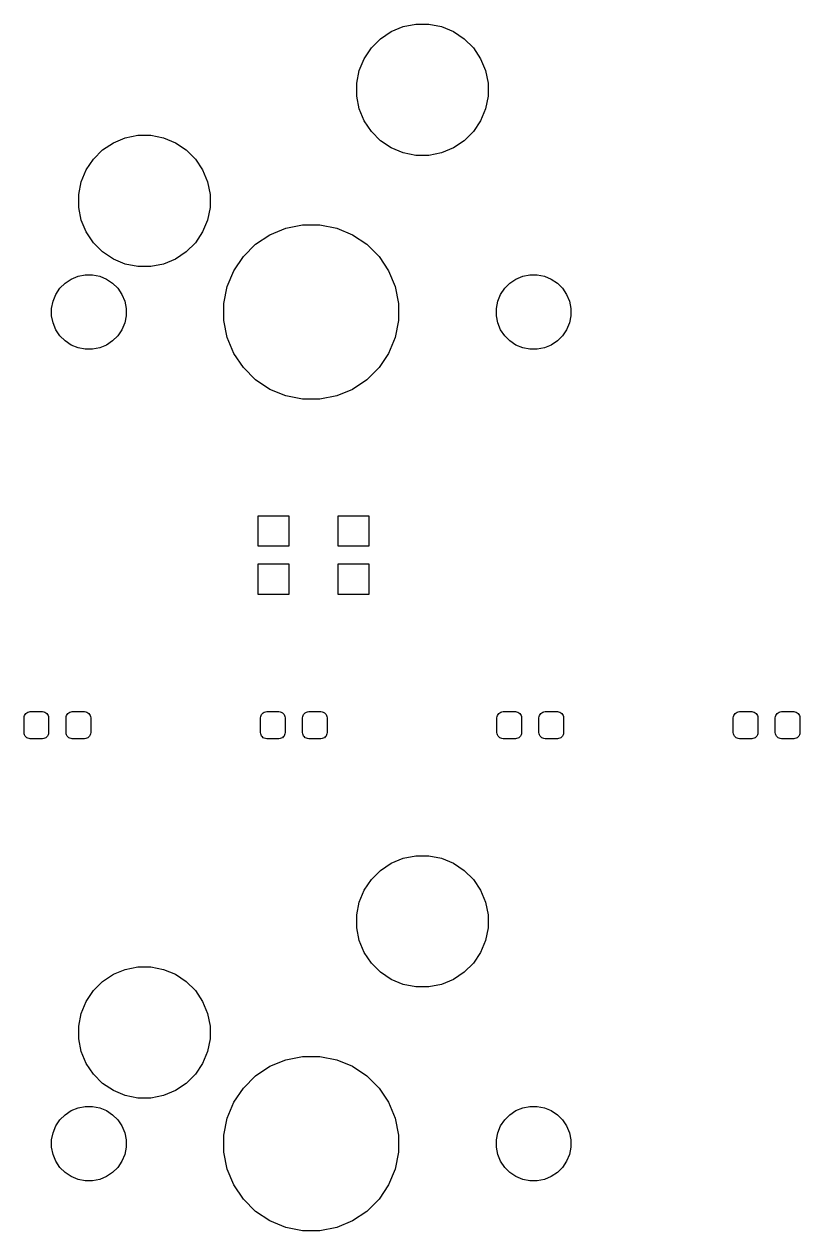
# Model space of a CAD drawing. Extents: x 1.3 to 14.8, y -4.8 to -0.1.
# Drawn here: x 9.582 to 10.28, y -1.562 to -0.476 of the extents above; entities that cross this region are included whole.
import ezdxf

# ---------------------------------------------------------------- set-up
doc = ezdxf.new("R2010")
doc.units = 0
doc.header["$MEASUREMENT"] = 0
doc.layers.add('BLACK', color=7, linetype='CONTINUOUS')

msp = doc.modelspace()

# ---------------------------------------------------------------- linework, layer by layer
at = {"layer": 'BLACK', "linetype": 'CONTINUOUS'}
for p, q in [((9.92277, -0.478214), (9.93418, -0.475945)), ((9.93418, -0.475945), (9.94582, -0.475945)), ((9.94582, -0.475945), (9.95723, -0.478214)), ((9.90235, -0.489129), (9.91203, -0.482666)), ((9.91203, -0.482666), (9.92277, -0.478214)), ((9.95723, -0.478214), (9.96797, -0.482666)), ((9.96797, -0.482666), (9.97765, -0.489129)), ((9.88767, -0.507027), (9.89413, -0.497355)), ((9.89413, -0.497355), (9.90235, -0.489129)), ((9.97765, -0.489129), (9.98587, -0.497355)), ((9.98587, -0.497355), (9.99233, -0.507027)), ((9.88321, -0.517774), (9.88767, -0.507027)), ((9.99233, -0.507027), (9.99679, -0.517774)), ((9.88094, -0.529184), (9.88321, -0.517774)), ((9.99679, -0.517774), (9.99906, -0.529184)), ((9.88094, -0.540816), (9.88094, -0.529184)), ((9.99906, -0.529184), (9.99906, -0.540816)), ((9.88321, -0.552226), (9.88094, -0.540816)), ((9.99906, -0.540816), (9.99679, -0.552226)), ((9.88767, -0.562973), (9.88321, -0.552226)), ((9.99679, -0.552226), (9.99233, -0.562973)), ((9.89413, -0.572645), (9.88767, -0.562973)), ((9.99233, -0.562973), (9.98587, -0.572645)), ((9.90235, -0.580871), (9.89413, -0.572645)), ((9.98587, -0.572645), (9.97765, -0.580871)), ((9.65235, -0.589129), (9.66203, -0.582666)), ((9.66203, -0.582666), (9.67277, -0.578214)), ((9.67277, -0.578214), (9.68418, -0.575945)), ((9.68418, -0.575945), (9.69582, -0.575945)), ((9.69582, -0.575945), (9.70723, -0.578214)), ((9.70723, -0.578214), (9.71797, -0.582666)), ((9.71797, -0.582666), (9.72765, -0.589129)), ((9.91203, -0.587334), (9.90235, -0.580871)), ((9.97765, -0.580871), (9.96797, -0.587334)), ((9.64413, -0.597355), (9.65235, -0.589129)), ((9.72765, -0.589129), (9.73587, -0.597355)), ((9.92277, -0.591786), (9.91203, -0.587334)), ((9.93418, -0.594055), (9.92277, -0.591786)), ((9.94582, -0.594055), (9.93418, -0.594055)), ((9.95723, -0.591786), (9.94582, -0.594055)), ((9.96797, -0.587334), (9.95723, -0.591786)), ((9.63321, -0.617774), (9.63767, -0.607027)), ((9.63767, -0.607027), (9.64413, -0.597355)), ((9.73587, -0.597355), (9.74233, -0.607027)), ((9.74233, -0.607027), (9.74679, -0.617774)), ((9.63094, -0.629184), (9.63321, -0.617774)), ((9.74679, -0.617774), (9.74906, -0.629184)), ((9.63094, -0.640816), (9.63094, -0.629184)), ((9.74906, -0.629184), (9.74906, -0.640816)), ((9.63321, -0.652226), (9.63094, -0.640816)), ((9.74906, -0.640816), (9.74679, -0.652226)), ((9.63767, -0.662973), (9.63321, -0.652226)), ((9.74679, -0.652226), (9.74233, -0.662973)), ((9.80282, -0.665434), (9.8171, -0.659517)), ((9.8171, -0.659517), (9.83227, -0.6565)), ((9.83227, -0.6565), (9.84773, -0.6565)), ((9.84773, -0.6565), (9.8629, -0.659517)), ((9.8629, -0.659517), (9.87718, -0.665434)), ((9.64413, -0.672645), (9.63767, -0.662973)), ((9.65235, -0.680871), (9.64413, -0.672645)), ((9.73587, -0.672645), (9.72765, -0.680871)), ((9.74233, -0.662973), (9.73587, -0.672645)), ((9.78996, -0.674025), (9.80282, -0.665434)), ((9.87718, -0.665434), (9.89004, -0.674025)), ((9.66203, -0.687334), (9.65235, -0.680871)), ((9.72765, -0.680871), (9.71797, -0.687334)), ((9.77903, -0.684959), (9.78996, -0.674025)), ((9.89004, -0.674025), (9.90097, -0.684959)), ((9.67277, -0.691786), (9.66203, -0.687334)), ((9.68418, -0.694055), (9.67277, -0.691786)), ((9.69582, -0.694055), (9.68418, -0.694055)), ((9.70723, -0.691786), (9.69582, -0.694055)), ((9.71797, -0.687334), (9.70723, -0.691786)), ((9.77043, -0.697816), (9.77903, -0.684959)), ((9.90097, -0.684959), (9.90957, -0.697816)), ((9.61864, -0.708979), (9.62413, -0.705313)), ((9.62413, -0.705313), (9.63023, -0.702787)), ((9.63023, -0.702787), (9.6367, -0.7015)), ((9.6367, -0.7015), (9.6433, -0.7015)), ((9.6433, -0.7015), (9.64977, -0.702787)), ((9.64977, -0.702787), (9.65587, -0.705313)), ((9.65587, -0.705313), (9.66136, -0.708979)), ((9.76452, -0.712102), (9.77043, -0.697816)), ((9.90957, -0.697816), (9.91548, -0.712102)), ((10.0186, -0.708979), (10.0241, -0.705313)), ((10.0241, -0.705313), (10.0302, -0.702787)), ((10.0302, -0.702787), (10.0367, -0.7015)), ((10.0367, -0.7015), (10.0433, -0.7015)), ((10.0433, -0.7015), (10.0498, -0.702787)), ((10.0498, -0.702787), (10.0559, -0.705313)), ((10.0559, -0.705313), (10.0614, -0.708979)), ((9.61031, -0.719132), (9.61398, -0.713645)), ((9.61398, -0.713645), (9.61864, -0.708979)), ((9.66136, -0.708979), (9.66602, -0.713645)), ((9.66602, -0.713645), (9.66969, -0.719132)), ((9.7615, -0.727268), (9.76452, -0.712102)), ((9.91548, -0.712102), (9.9185, -0.727268)), ((10.0103, -0.719132), (10.014, -0.713645)), ((10.014, -0.713645), (10.0186, -0.708979)), ((10.0614, -0.708979), (10.066, -0.713645)), ((10.066, -0.713645), (10.0697, -0.719132)), ((9.6065, -0.731701), (9.60779, -0.725228)), ((9.60779, -0.725228), (9.61031, -0.719132)), ((9.66969, -0.719132), (9.67221, -0.725228)), ((9.67221, -0.725228), (9.6735, -0.731701)), ((9.7615, -0.742732), (9.7615, -0.727268)), ((9.9185, -0.727268), (9.9185, -0.742732)), ((10.0065, -0.731701), (10.0078, -0.725228)), ((10.0078, -0.725228), (10.0103, -0.719132)), ((10.0697, -0.719132), (10.0722, -0.725228)), ((10.0722, -0.725228), (10.0735, -0.731701)), ((9.6065, -0.738299), (9.6065, -0.731701)), ((9.60779, -0.744772), (9.6065, -0.738299)), ((9.6735, -0.738299), (9.67221, -0.744772)), ((9.6735, -0.731701), (9.6735, -0.738299)), ((10.0065, -0.738299), (10.0065, -0.731701)), ((10.0078, -0.744772), (10.0065, -0.738299)), ((10.0735, -0.738299), (10.0722, -0.744772)), ((10.0735, -0.731701), (10.0735, -0.738299)), ((9.61031, -0.750868), (9.60779, -0.744772)), ((9.67221, -0.744772), (9.66969, -0.750868)), ((9.76452, -0.757898), (9.7615, -0.742732)), ((9.9185, -0.742732), (9.91548, -0.757898)), ((10.0103, -0.750868), (10.0078, -0.744772)), ((10.0722, -0.744772), (10.0697, -0.750868)), ((9.61398, -0.756355), (9.61031, -0.750868)), ((9.61864, -0.761021), (9.61398, -0.756355)), ((9.66602, -0.756355), (9.66136, -0.761021)), ((9.66969, -0.750868), (9.66602, -0.756355)), ((9.77043, -0.772184), (9.76452, -0.757898)), ((9.91548, -0.757898), (9.90957, -0.772184)), ((10.014, -0.756355), (10.0103, -0.750868)), ((10.0186, -0.761021), (10.014, -0.756355)), ((10.066, -0.756355), (10.0614, -0.761021)), ((10.0697, -0.750868), (10.066, -0.756355)), ((9.62413, -0.764687), (9.61864, -0.761021)), ((9.63023, -0.767213), (9.62413, -0.764687)), ((9.6367, -0.7685), (9.63023, -0.767213)), ((9.6433, -0.7685), (9.6367, -0.7685)), ((9.64977, -0.767213), (9.6433, -0.7685)), ((9.65587, -0.764687), (9.64977, -0.767213)), ((9.66136, -0.761021), (9.65587, -0.764687)), ((10.0241, -0.764687), (10.0186, -0.761021)), ((10.0302, -0.767213), (10.0241, -0.764687)), ((10.0367, -0.7685), (10.0302, -0.767213)), ((10.0433, -0.7685), (10.0367, -0.7685)), ((10.0498, -0.767213), (10.0433, -0.7685)), ((10.0559, -0.764687), (10.0498, -0.767213)), ((10.0614, -0.761021), (10.0559, -0.764687)), ((9.77903, -0.785041), (9.77043, -0.772184)), ((9.90957, -0.772184), (9.90097, -0.785041)), ((9.78996, -0.795975), (9.77903, -0.785041)), ((9.90097, -0.785041), (9.89004, -0.795975)), ((9.80282, -0.804566), (9.78996, -0.795975)), ((9.89004, -0.795975), (9.87718, -0.804566)), ((9.8171, -0.810483), (9.80282, -0.804566)), ((9.83227, -0.8135), (9.8171, -0.810483)), ((9.84773, -0.8135), (9.83227, -0.8135)), ((9.8629, -0.810483), (9.84773, -0.8135)), ((9.87718, -0.804566), (9.8629, -0.810483)), ((9.7922, -0.94578), (9.7922, -0.91822)), ((9.7922, -0.91822), (9.81976, -0.91822)), ((9.81976, -0.91822), (9.81976, -0.94578)), ((9.86425, -0.94578), (9.86425, -0.91822)), ((9.86425, -0.91822), (9.89181, -0.91822)), ((9.89181, -0.91822), (9.89181, -0.94578)), ((9.81976, -0.94578), (9.7922, -0.94578)), ((9.89181, -0.94578), (9.86425, -0.94578)), ((9.7922, -0.989087), (9.7922, -0.961528)), ((9.7922, -0.961528), (9.81976, -0.961528)), ((9.81976, -0.961528), (9.81976, -0.989087)), ((9.86425, -0.989087), (9.86425, -0.961528)), ((9.86425, -0.961528), (9.89181, -0.961528)), ((9.89181, -0.961528), (9.89181, -0.989087)), ((9.81976, -0.989087), (9.7922, -0.989087)), ((9.89181, -0.989087), (9.86425, -0.989087)), ((9.5827, -1.09699), (9.58339, -1.09615)), ((9.58339, -1.09615), (9.58422, -1.09547)), ((9.58422, -1.09547), (9.58517, -1.09496)), ((9.58517, -1.09496), (9.58621, -1.09465)), ((9.58621, -1.09465), (9.58728, -1.09454)), ((9.58728, -1.09454), (9.59831, -1.09454)), ((9.59831, -1.09454), (9.59938, -1.09465)), ((9.59938, -1.09465), (9.60042, -1.09496)), ((9.60042, -1.09496), (9.60137, -1.09547)), ((9.60137, -1.09547), (9.6022, -1.09615)), ((9.6022, -1.09615), (9.60289, -1.09699)), ((9.6205, -1.09699), (9.62118, -1.09615)), ((9.62118, -1.09615), (9.62202, -1.09547)), ((9.62202, -1.09547), (9.62297, -1.09496)), ((9.62297, -1.09496), (9.624, -1.09465)), ((9.624, -1.09465), (9.62508, -1.09454)), ((9.62508, -1.09454), (9.6361, -1.09454)), ((9.6361, -1.09454), (9.63718, -1.09465)), ((9.63718, -1.09465), (9.63821, -1.09496)), ((9.63821, -1.09496), (9.63916, -1.09547)), ((9.63916, -1.09547), (9.64, -1.09615)), ((9.64, -1.09615), (9.64069, -1.09699)), ((9.79534, -1.09699), (9.79602, -1.09615)), ((9.79602, -1.09615), (9.79686, -1.09547)), ((9.79686, -1.09547), (9.79781, -1.09496)), ((9.79781, -1.09496), (9.79885, -1.09465)), ((9.79885, -1.09465), (9.79992, -1.09454)), ((9.79992, -1.09454), (9.81094, -1.09454)), ((9.81094, -1.09454), (9.81202, -1.09465)), ((9.81202, -1.09465), (9.81305, -1.09496)), ((9.81305, -1.09496), (9.81401, -1.09547)), ((9.81401, -1.09547), (9.81484, -1.09615)), ((9.81484, -1.09615), (9.81553, -1.09699)), ((9.83313, -1.09699), (9.83382, -1.09615)), ((9.83382, -1.09615), (9.83465, -1.09547)), ((9.83465, -1.09547), (9.83561, -1.09496)), ((9.83561, -1.09496), (9.83664, -1.09465)), ((9.83664, -1.09465), (9.83772, -1.09454)), ((9.83772, -1.09454), (9.84874, -1.09454)), ((9.84874, -1.09454), (9.84982, -1.09465)), ((9.84982, -1.09465), (9.85085, -1.09496)), ((9.85085, -1.09496), (9.8518, -1.09547)), ((9.8518, -1.09547), (9.85264, -1.09615)), ((9.85264, -1.09615), (9.85332, -1.09699)), ((10.008, -1.09699), (10.0087, -1.09615)), ((10.0087, -1.09615), (10.0095, -1.09547)), ((10.0095, -1.09547), (10.0104, -1.09496)), ((10.0104, -1.09496), (10.0115, -1.09465)), ((10.0115, -1.09465), (10.0126, -1.09454)), ((10.0126, -1.09454), (10.0236, -1.09454)), ((10.0236, -1.09454), (10.0247, -1.09465)), ((10.0247, -1.09465), (10.0257, -1.09496)), ((10.0257, -1.09496), (10.0266, -1.09547)), ((10.0266, -1.09547), (10.0275, -1.09615)), ((10.0275, -1.09615), (10.0282, -1.09699)), ((10.0458, -1.09699), (10.0465, -1.09615)), ((10.0465, -1.09615), (10.0473, -1.09547)), ((10.0473, -1.09547), (10.0482, -1.09496)), ((10.0482, -1.09496), (10.0493, -1.09465)), ((10.0493, -1.09465), (10.0504, -1.09454)), ((10.0504, -1.09454), (10.0614, -1.09454)), ((10.0614, -1.09454), (10.0625, -1.09465)), ((10.0625, -1.09465), (10.0635, -1.09496)), ((10.0635, -1.09496), (10.0644, -1.09547)), ((10.0644, -1.09547), (10.0653, -1.09615)), ((10.0653, -1.09615), (10.066, -1.09699)), ((10.2206, -1.09699), (10.2213, -1.09615)), ((10.2213, -1.09615), (10.2221, -1.09547)), ((10.2221, -1.09547), (10.223, -1.09496)), ((10.223, -1.09496), (10.2241, -1.09465)), ((10.2241, -1.09465), (10.2252, -1.09454)), ((10.2252, -1.09454), (10.2362, -1.09454)), ((10.2362, -1.09454), (10.2373, -1.09465)), ((10.2373, -1.09465), (10.2383, -1.09496)), ((10.2383, -1.09496), (10.2392, -1.09547)), ((10.2392, -1.09547), (10.2401, -1.09615)), ((10.2401, -1.09615), (10.2408, -1.09699)), ((10.2584, -1.09699), (10.2591, -1.09615)), ((10.2591, -1.09615), (10.2599, -1.09547)), ((10.2599, -1.09547), (10.2608, -1.09496)), ((10.2608, -1.09496), (10.2619, -1.09465)), ((10.2619, -1.09465), (10.263, -1.09454)), ((10.263, -1.09454), (10.274, -1.09454)), ((10.274, -1.09454), (10.2751, -1.09465)), ((10.2751, -1.09465), (10.2761, -1.09496)), ((10.2761, -1.09496), (10.277, -1.09547)), ((10.277, -1.09547), (10.2779, -1.09615)), ((10.2779, -1.09615), (10.2786, -1.09699)), ((9.58177, -1.10005), (9.58188, -1.09898)), ((9.58177, -1.11344), (9.58177, -1.10005)), ((9.58188, -1.09898), (9.58219, -1.09794)), ((9.58219, -1.09794), (9.5827, -1.09699)), ((9.60289, -1.09699), (9.6034, -1.09794)), ((9.6034, -1.09794), (9.60371, -1.09898)), ((9.60371, -1.09898), (9.60382, -1.10005)), ((9.60382, -1.10005), (9.60382, -1.11344)), ((9.61957, -1.10005), (9.61967, -1.09898)), ((9.61957, -1.11344), (9.61957, -1.10005)), ((9.61967, -1.09898), (9.61999, -1.09794)), ((9.61999, -1.09794), (9.6205, -1.09699)), ((9.64069, -1.09699), (9.64119, -1.09794)), ((9.64119, -1.09794), (9.64151, -1.09898)), ((9.64151, -1.09898), (9.64161, -1.10005)), ((9.64161, -1.10005), (9.64161, -1.11344)), ((9.79441, -1.10005), (9.79452, -1.09898)), ((9.79441, -1.11344), (9.79441, -1.10005)), ((9.79452, -1.09898), (9.79483, -1.09794)), ((9.79483, -1.09794), (9.79534, -1.09699)), ((9.81553, -1.09699), (9.81604, -1.09794)), ((9.81604, -1.09794), (9.81635, -1.09898)), ((9.81635, -1.09898), (9.81646, -1.10005)), ((9.81646, -1.10005), (9.81646, -1.11344)), ((9.8322, -1.10005), (9.83231, -1.09898)), ((9.8322, -1.11344), (9.8322, -1.10005)), ((9.83231, -1.09898), (9.83262, -1.09794)), ((9.83262, -1.09794), (9.83313, -1.09699)), ((9.85332, -1.09699), (9.85383, -1.09794)), ((9.85383, -1.09794), (9.85415, -1.09898)), ((9.85415, -1.09898), (9.85425, -1.10005)), ((9.85425, -1.10005), (9.85425, -1.11344)), ((10.007, -1.10005), (10.0072, -1.09898)), ((10.007, -1.11344), (10.007, -1.10005)), ((10.0072, -1.09898), (10.0075, -1.09794)), ((10.0075, -1.09794), (10.008, -1.09699)), ((10.0282, -1.09699), (10.0287, -1.09794)), ((10.0287, -1.09794), (10.029, -1.09898)), ((10.029, -1.09898), (10.0291, -1.10005)), ((10.0291, -1.10005), (10.0291, -1.11344)), ((10.0448, -1.10005), (10.0449, -1.09898)), ((10.0448, -1.11344), (10.0448, -1.10005)), ((10.0449, -1.09898), (10.0453, -1.09794)), ((10.0453, -1.09794), (10.0458, -1.09699)), ((10.066, -1.09699), (10.0665, -1.09794)), ((10.0665, -1.09794), (10.0668, -1.09898)), ((10.0668, -1.09898), (10.0669, -1.10005)), ((10.0669, -1.10005), (10.0669, -1.11344)), ((10.2196, -1.10005), (10.2198, -1.09898)), ((10.2196, -1.11344), (10.2196, -1.10005)), ((10.2198, -1.09898), (10.2201, -1.09794)), ((10.2201, -1.09794), (10.2206, -1.09699)), ((10.2408, -1.09699), (10.2413, -1.09794)), ((10.2413, -1.09794), (10.2416, -1.09898)), ((10.2416, -1.09898), (10.2417, -1.10005)), ((10.2417, -1.10005), (10.2417, -1.11344)), ((10.2574, -1.10005), (10.2575, -1.09898)), ((10.2574, -1.11344), (10.2574, -1.10005)), ((10.2575, -1.09898), (10.2579, -1.09794)), ((10.2579, -1.09794), (10.2584, -1.09699)), ((10.2786, -1.09699), (10.2791, -1.09794)), ((10.2791, -1.09794), (10.2794, -1.09898)), ((10.2794, -1.09898), (10.2795, -1.10005)), ((10.2795, -1.10005), (10.2795, -1.11344)), ((9.58188, -1.11451), (9.58177, -1.11344)), ((9.58219, -1.11555), (9.58188, -1.11451)), ((9.5827, -1.1165), (9.58219, -1.11555)), ((9.58339, -1.11733), (9.5827, -1.1165)), ((9.58422, -1.11802), (9.58339, -1.11733)), ((9.58517, -1.11853), (9.58422, -1.11802)), ((9.60137, -1.11802), (9.60042, -1.11853)), ((9.6022, -1.11733), (9.60137, -1.11802)), ((9.60289, -1.1165), (9.6022, -1.11733)), ((9.6034, -1.11555), (9.60289, -1.1165)), ((9.60371, -1.11451), (9.6034, -1.11555)), ((9.60382, -1.11344), (9.60371, -1.11451)), ((9.61967, -1.11451), (9.61957, -1.11344)), ((9.61999, -1.11555), (9.61967, -1.11451)), ((9.6205, -1.1165), (9.61999, -1.11555)), ((9.62118, -1.11733), (9.6205, -1.1165)), ((9.62202, -1.11802), (9.62118, -1.11733)), ((9.62297, -1.11853), (9.62202, -1.11802)), ((9.63916, -1.11802), (9.63821, -1.11853)), ((9.64, -1.11733), (9.63916, -1.11802)), ((9.64069, -1.1165), (9.64, -1.11733)), ((9.64119, -1.11555), (9.64069, -1.1165)), ((9.64151, -1.11451), (9.64119, -1.11555)), ((9.64161, -1.11344), (9.64151, -1.11451)), ((9.79452, -1.11451), (9.79441, -1.11344)), ((9.79483, -1.11555), (9.79452, -1.11451)), ((9.79534, -1.1165), (9.79483, -1.11555)), ((9.79602, -1.11733), (9.79534, -1.1165)), ((9.79686, -1.11802), (9.79602, -1.11733)), ((9.79781, -1.11853), (9.79686, -1.11802)), ((9.81401, -1.11802), (9.81305, -1.11853)), ((9.81484, -1.11733), (9.81401, -1.11802)), ((9.81553, -1.1165), (9.81484, -1.11733)), ((9.81604, -1.11555), (9.81553, -1.1165)), ((9.81635, -1.11451), (9.81604, -1.11555)), ((9.81646, -1.11344), (9.81635, -1.11451)), ((9.83231, -1.11451), (9.8322, -1.11344)), ((9.83262, -1.11555), (9.83231, -1.11451)), ((9.83313, -1.1165), (9.83262, -1.11555)), ((9.83382, -1.11733), (9.83313, -1.1165)), ((9.83465, -1.11802), (9.83382, -1.11733)), ((9.83561, -1.11853), (9.83465, -1.11802)), ((9.8518, -1.11802), (9.85085, -1.11853)), ((9.85264, -1.11733), (9.8518, -1.11802)), ((9.85332, -1.1165), (9.85264, -1.11733)), ((9.85383, -1.11555), (9.85332, -1.1165)), ((9.85415, -1.11451), (9.85383, -1.11555)), ((9.85425, -1.11344), (9.85415, -1.11451)), ((10.0072, -1.11451), (10.007, -1.11344)), ((10.0075, -1.11555), (10.0072, -1.11451)), ((10.008, -1.1165), (10.0075, -1.11555)), ((10.0087, -1.11733), (10.008, -1.1165)), ((10.0095, -1.11802), (10.0087, -1.11733)), ((10.0104, -1.11853), (10.0095, -1.11802)), ((10.0266, -1.11802), (10.0257, -1.11853)), ((10.0275, -1.11733), (10.0266, -1.11802)), ((10.0282, -1.1165), (10.0275, -1.11733)), ((10.0287, -1.11555), (10.0282, -1.1165)), ((10.029, -1.11451), (10.0287, -1.11555)), ((10.0291, -1.11344), (10.029, -1.11451)), ((10.0449, -1.11451), (10.0448, -1.11344)), ((10.0453, -1.11555), (10.0449, -1.11451)), ((10.0458, -1.1165), (10.0453, -1.11555)), ((10.0465, -1.11733), (10.0458, -1.1165)), ((10.0473, -1.11802), (10.0465, -1.11733)), ((10.0482, -1.11853), (10.0473, -1.11802)), ((10.0644, -1.11802), (10.0635, -1.11853)), ((10.0653, -1.11733), (10.0644, -1.11802)), ((10.066, -1.1165), (10.0653, -1.11733)), ((10.0665, -1.11555), (10.066, -1.1165)), ((10.0668, -1.11451), (10.0665, -1.11555)), ((10.0669, -1.11344), (10.0668, -1.11451)), ((10.2198, -1.11451), (10.2196, -1.11344)), ((10.2201, -1.11555), (10.2198, -1.11451)), ((10.2206, -1.1165), (10.2201, -1.11555)), ((10.2213, -1.11733), (10.2206, -1.1165)), ((10.2221, -1.11802), (10.2213, -1.11733)), ((10.223, -1.11853), (10.2221, -1.11802)), ((10.2392, -1.11802), (10.2383, -1.11853)), ((10.2401, -1.11733), (10.2392, -1.11802)), ((10.2408, -1.1165), (10.2401, -1.11733)), ((10.2413, -1.11555), (10.2408, -1.1165)), ((10.2416, -1.11451), (10.2413, -1.11555)), ((10.2417, -1.11344), (10.2416, -1.11451)), ((10.2575, -1.11451), (10.2574, -1.11344)), ((10.2579, -1.11555), (10.2575, -1.11451)), ((10.2584, -1.1165), (10.2579, -1.11555)), ((10.2591, -1.11733), (10.2584, -1.1165)), ((10.2599, -1.11802), (10.2591, -1.11733)), ((10.2608, -1.11853), (10.2599, -1.11802)), ((10.277, -1.11802), (10.2761, -1.11853)), ((10.2779, -1.11733), (10.277, -1.11802)), ((10.2786, -1.1165), (10.2779, -1.11733)), ((10.2791, -1.11555), (10.2786, -1.1165)), ((10.2794, -1.11451), (10.2791, -1.11555)), ((10.2795, -1.11344), (10.2794, -1.11451)), ((9.58621, -1.11884), (9.58517, -1.11853)), ((9.58728, -1.11895), (9.58621, -1.11884)), ((9.59831, -1.11895), (9.58728, -1.11895)), ((9.59938, -1.11884), (9.59831, -1.11895)), ((9.60042, -1.11853), (9.59938, -1.11884)), ((9.624, -1.11884), (9.62297, -1.11853)), ((9.62508, -1.11895), (9.624, -1.11884)), ((9.6361, -1.11895), (9.62508, -1.11895)), ((9.63718, -1.11884), (9.6361, -1.11895)), ((9.63821, -1.11853), (9.63718, -1.11884)), ((9.79885, -1.11884), (9.79781, -1.11853)), ((9.79992, -1.11895), (9.79885, -1.11884)), ((9.81094, -1.11895), (9.79992, -1.11895)), ((9.81202, -1.11884), (9.81094, -1.11895)), ((9.81305, -1.11853), (9.81202, -1.11884)), ((9.83664, -1.11884), (9.83561, -1.11853)), ((9.83772, -1.11895), (9.83664, -1.11884)), ((9.84874, -1.11895), (9.83772, -1.11895)), ((9.84982, -1.11884), (9.84874, -1.11895)), ((9.85085, -1.11853), (9.84982, -1.11884)), ((10.0115, -1.11884), (10.0104, -1.11853)), ((10.0126, -1.11895), (10.0115, -1.11884)), ((10.0236, -1.11895), (10.0126, -1.11895)), ((10.0247, -1.11884), (10.0236, -1.11895)), ((10.0257, -1.11853), (10.0247, -1.11884)), ((10.0493, -1.11884), (10.0482, -1.11853)), ((10.0504, -1.11895), (10.0493, -1.11884)), ((10.0614, -1.11895), (10.0504, -1.11895)), ((10.0625, -1.11884), (10.0614, -1.11895)), ((10.0635, -1.11853), (10.0625, -1.11884)), ((10.2241, -1.11884), (10.223, -1.11853)), ((10.2252, -1.11895), (10.2241, -1.11884)), ((10.2362, -1.11895), (10.2252, -1.11895)), ((10.2373, -1.11884), (10.2362, -1.11895)), ((10.2383, -1.11853), (10.2373, -1.11884)), ((10.2619, -1.11884), (10.2608, -1.11853)), ((10.263, -1.11895), (10.2619, -1.11884)), ((10.274, -1.11895), (10.263, -1.11895)), ((10.2751, -1.11884), (10.274, -1.11895)), ((10.2761, -1.11853), (10.2751, -1.11884)), ((9.91203, -1.23089), (9.92277, -1.22644)), ((9.92277, -1.22644), (9.93418, -1.22417)), ((9.93418, -1.22417), (9.94582, -1.22417)), ((9.94582, -1.22417), (9.95723, -1.22644)), ((9.95723, -1.22644), (9.96797, -1.23089)), ((9.89413, -1.24558), (9.90235, -1.23735)), ((9.90235, -1.23735), (9.91203, -1.23089)), ((9.96797, -1.23089), (9.97765, -1.23735)), ((9.97765, -1.23735), (9.98587, -1.24558)), ((9.88767, -1.25525), (9.89413, -1.24558)), ((9.98587, -1.24558), (9.99233, -1.25525)), ((9.88321, -1.266), (9.88767, -1.25525)), ((9.99233, -1.25525), (9.99679, -1.266)), ((9.88094, -1.27741), (9.88321, -1.266)), ((9.99679, -1.266), (9.99906, -1.27741)), ((9.88094, -1.28904), (9.88094, -1.27741)), ((9.99906, -1.27741), (9.99906, -1.28904)), ((9.88321, -1.30045), (9.88094, -1.28904)), ((9.99906, -1.28904), (9.99679, -1.30045)), ((9.88767, -1.3112), (9.88321, -1.30045)), ((9.99679, -1.30045), (9.99233, -1.3112)), ((9.89413, -1.32087), (9.88767, -1.3112)), ((9.99233, -1.3112), (9.98587, -1.32087)), ((9.67277, -1.32644), (9.68418, -1.32417)), ((9.68418, -1.32417), (9.69582, -1.32417)), ((9.69582, -1.32417), (9.70723, -1.32644)), ((9.90235, -1.3291), (9.89413, -1.32087)), ((9.98587, -1.32087), (9.97765, -1.3291)), ((9.65235, -1.33735), (9.66203, -1.33089)), ((9.66203, -1.33089), (9.67277, -1.32644)), ((9.70723, -1.32644), (9.71797, -1.33089)), ((9.71797, -1.33089), (9.72765, -1.33735)), ((9.91203, -1.33556), (9.90235, -1.3291)), ((9.97765, -1.3291), (9.96797, -1.33556)), ((9.63767, -1.35525), (9.64413, -1.34558)), ((9.64413, -1.34558), (9.65235, -1.33735)), ((9.72765, -1.33735), (9.73587, -1.34558)), ((9.73587, -1.34558), (9.74233, -1.35525)), ((9.92277, -1.34001), (9.91203, -1.33556)), ((9.93418, -1.34228), (9.92277, -1.34001)), ((9.94582, -1.34228), (9.93418, -1.34228)), ((9.95723, -1.34001), (9.94582, -1.34228)), ((9.96797, -1.33556), (9.95723, -1.34001)), ((9.63321, -1.366), (9.63767, -1.35525)), ((9.74233, -1.35525), (9.74679, -1.366)), ((9.63094, -1.37741), (9.63321, -1.366)), ((9.74679, -1.366), (9.74906, -1.37741)), ((9.63094, -1.38904), (9.63094, -1.37741)), ((9.74906, -1.37741), (9.74906, -1.38904)), ((9.63321, -1.40045), (9.63094, -1.38904)), ((9.74906, -1.38904), (9.74679, -1.40045)), ((9.63767, -1.4112), (9.63321, -1.40045)), ((9.74679, -1.40045), (9.74233, -1.4112)), ((9.64413, -1.42087), (9.63767, -1.4112)), ((9.74233, -1.4112), (9.73587, -1.42087)), ((9.80282, -1.41366), (9.8171, -1.40774)), ((9.8171, -1.40774), (9.83227, -1.40472)), ((9.83227, -1.40472), (9.84773, -1.40472)), ((9.84773, -1.40472), (9.8629, -1.40774)), ((9.8629, -1.40774), (9.87718, -1.41366)), ((9.65235, -1.4291), (9.64413, -1.42087)), ((9.73587, -1.42087), (9.72765, -1.4291)), ((9.77903, -1.43318), (9.78996, -1.42225)), ((9.78996, -1.42225), (9.80282, -1.41366)), ((9.87718, -1.41366), (9.89004, -1.42225)), ((9.89004, -1.42225), (9.90097, -1.43318)), ((9.66203, -1.43556), (9.65235, -1.4291)), ((9.72765, -1.4291), (9.71797, -1.43556)), ((9.77043, -1.44604), (9.77903, -1.43318)), ((9.90097, -1.43318), (9.90957, -1.44604)), ((9.67277, -1.44001), (9.66203, -1.43556)), ((9.68418, -1.44228), (9.67277, -1.44001)), ((9.69582, -1.44228), (9.68418, -1.44228)), ((9.70723, -1.44001), (9.69582, -1.44228)), ((9.71797, -1.43556), (9.70723, -1.44001)), ((9.61864, -1.4572), (9.62413, -1.45354)), ((9.62413, -1.45354), (9.63023, -1.45101)), ((9.63023, -1.45101), (9.6367, -1.44972)), ((9.6367, -1.44972), (9.6433, -1.44972)), ((9.6433, -1.44972), (9.64977, -1.45101)), ((9.64977, -1.45101), (9.65587, -1.45354)), ((9.65587, -1.45354), (9.66136, -1.4572)), ((9.76452, -1.46033), (9.77043, -1.44604)), ((9.90957, -1.44604), (9.91548, -1.46033)), ((10.0186, -1.4572), (10.0241, -1.45354)), ((10.0241, -1.45354), (10.0302, -1.45101)), ((10.0302, -1.45101), (10.0367, -1.44972)), ((10.0367, -1.44972), (10.0433, -1.44972)), ((10.0433, -1.44972), (10.0498, -1.45101)), ((10.0498, -1.45101), (10.0559, -1.45354)), ((10.0559, -1.45354), (10.0614, -1.4572)), ((9.61031, -1.46736), (9.61398, -1.46187)), ((9.61398, -1.46187), (9.61864, -1.4572)), ((9.66136, -1.4572), (9.66602, -1.46187)), ((9.66602, -1.46187), (9.66969, -1.46736)), ((9.7615, -1.47549), (9.76452, -1.46033)), ((9.91548, -1.46033), (9.9185, -1.47549)), ((10.0103, -1.46736), (10.014, -1.46187)), ((10.014, -1.46187), (10.0186, -1.4572)), ((10.0614, -1.4572), (10.066, -1.46187)), ((10.066, -1.46187), (10.0697, -1.46736)), ((9.6065, -1.47992), (9.60779, -1.47345)), ((9.60779, -1.47345), (9.61031, -1.46736)), ((9.66969, -1.46736), (9.67221, -1.47345)), ((9.67221, -1.47345), (9.6735, -1.47992)), ((9.7615, -1.49096), (9.7615, -1.47549)), ((9.9185, -1.47549), (9.9185, -1.49096)), ((10.0065, -1.47992), (10.0078, -1.47345)), ((10.0078, -1.47345), (10.0103, -1.46736)), ((10.0697, -1.46736), (10.0722, -1.47345)), ((10.0722, -1.47345), (10.0735, -1.47992)), ((9.6065, -1.48652), (9.6065, -1.47992)), ((9.60779, -1.493), (9.6065, -1.48652)), ((9.6735, -1.48652), (9.67221, -1.493)), ((9.6735, -1.47992), (9.6735, -1.48652)), ((10.0065, -1.48652), (10.0065, -1.47992)), ((10.0078, -1.493), (10.0065, -1.48652)), ((10.0735, -1.48652), (10.0722, -1.493)), ((10.0735, -1.47992), (10.0735, -1.48652)), ((9.61031, -1.49909), (9.60779, -1.493)), ((9.67221, -1.493), (9.66969, -1.49909)), ((9.76452, -1.50612), (9.7615, -1.49096)), ((9.9185, -1.49096), (9.91548, -1.50612)), ((10.0103, -1.49909), (10.0078, -1.493)), ((10.0722, -1.493), (10.0697, -1.49909)), ((9.61398, -1.50458), (9.61031, -1.49909)), ((9.61864, -1.50925), (9.61398, -1.50458)), ((9.66602, -1.50458), (9.66136, -1.50925)), ((9.66969, -1.49909), (9.66602, -1.50458)), ((9.77043, -1.52041), (9.76452, -1.50612)), ((9.91548, -1.50612), (9.90957, -1.52041)), ((10.014, -1.50458), (10.0103, -1.49909)), ((10.0186, -1.50925), (10.014, -1.50458)), ((10.066, -1.50458), (10.0614, -1.50925)), ((10.0697, -1.49909), (10.066, -1.50458)), ((9.62413, -1.51291), (9.61864, -1.50925)), ((9.63023, -1.51544), (9.62413, -1.51291)), ((9.6367, -1.51672), (9.63023, -1.51544)), ((9.6433, -1.51672), (9.6367, -1.51672)), ((9.64977, -1.51544), (9.6433, -1.51672)), ((9.65587, -1.51291), (9.64977, -1.51544)), ((9.66136, -1.50925), (9.65587, -1.51291)), ((10.0241, -1.51291), (10.0186, -1.50925)), ((10.0302, -1.51544), (10.0241, -1.51291)), ((10.0367, -1.51672), (10.0302, -1.51544)), ((10.0433, -1.51672), (10.0367, -1.51672)), ((10.0498, -1.51544), (10.0433, -1.51672)), ((10.0559, -1.51291), (10.0498, -1.51544)), ((10.0614, -1.50925), (10.0559, -1.51291)), ((9.77903, -1.53327), (9.77043, -1.52041)), ((9.90957, -1.52041), (9.90097, -1.53327)), ((9.78996, -1.5442), (9.77903, -1.53327)), ((9.90097, -1.53327), (9.89004, -1.5442)), ((9.80282, -1.55279), (9.78996, -1.5442)), ((9.89004, -1.5442), (9.87718, -1.55279)), ((9.8171, -1.55871), (9.80282, -1.55279)), ((9.83227, -1.56172), (9.8171, -1.55871)), ((9.84773, -1.56172), (9.83227, -1.56172)), ((9.8629, -1.55871), (9.84773, -1.56172)), ((9.87718, -1.55279), (9.8629, -1.55871))]:
    msp.add_line(p, q, dxfattribs=at)

doc.saveas('drawing.dxf')
